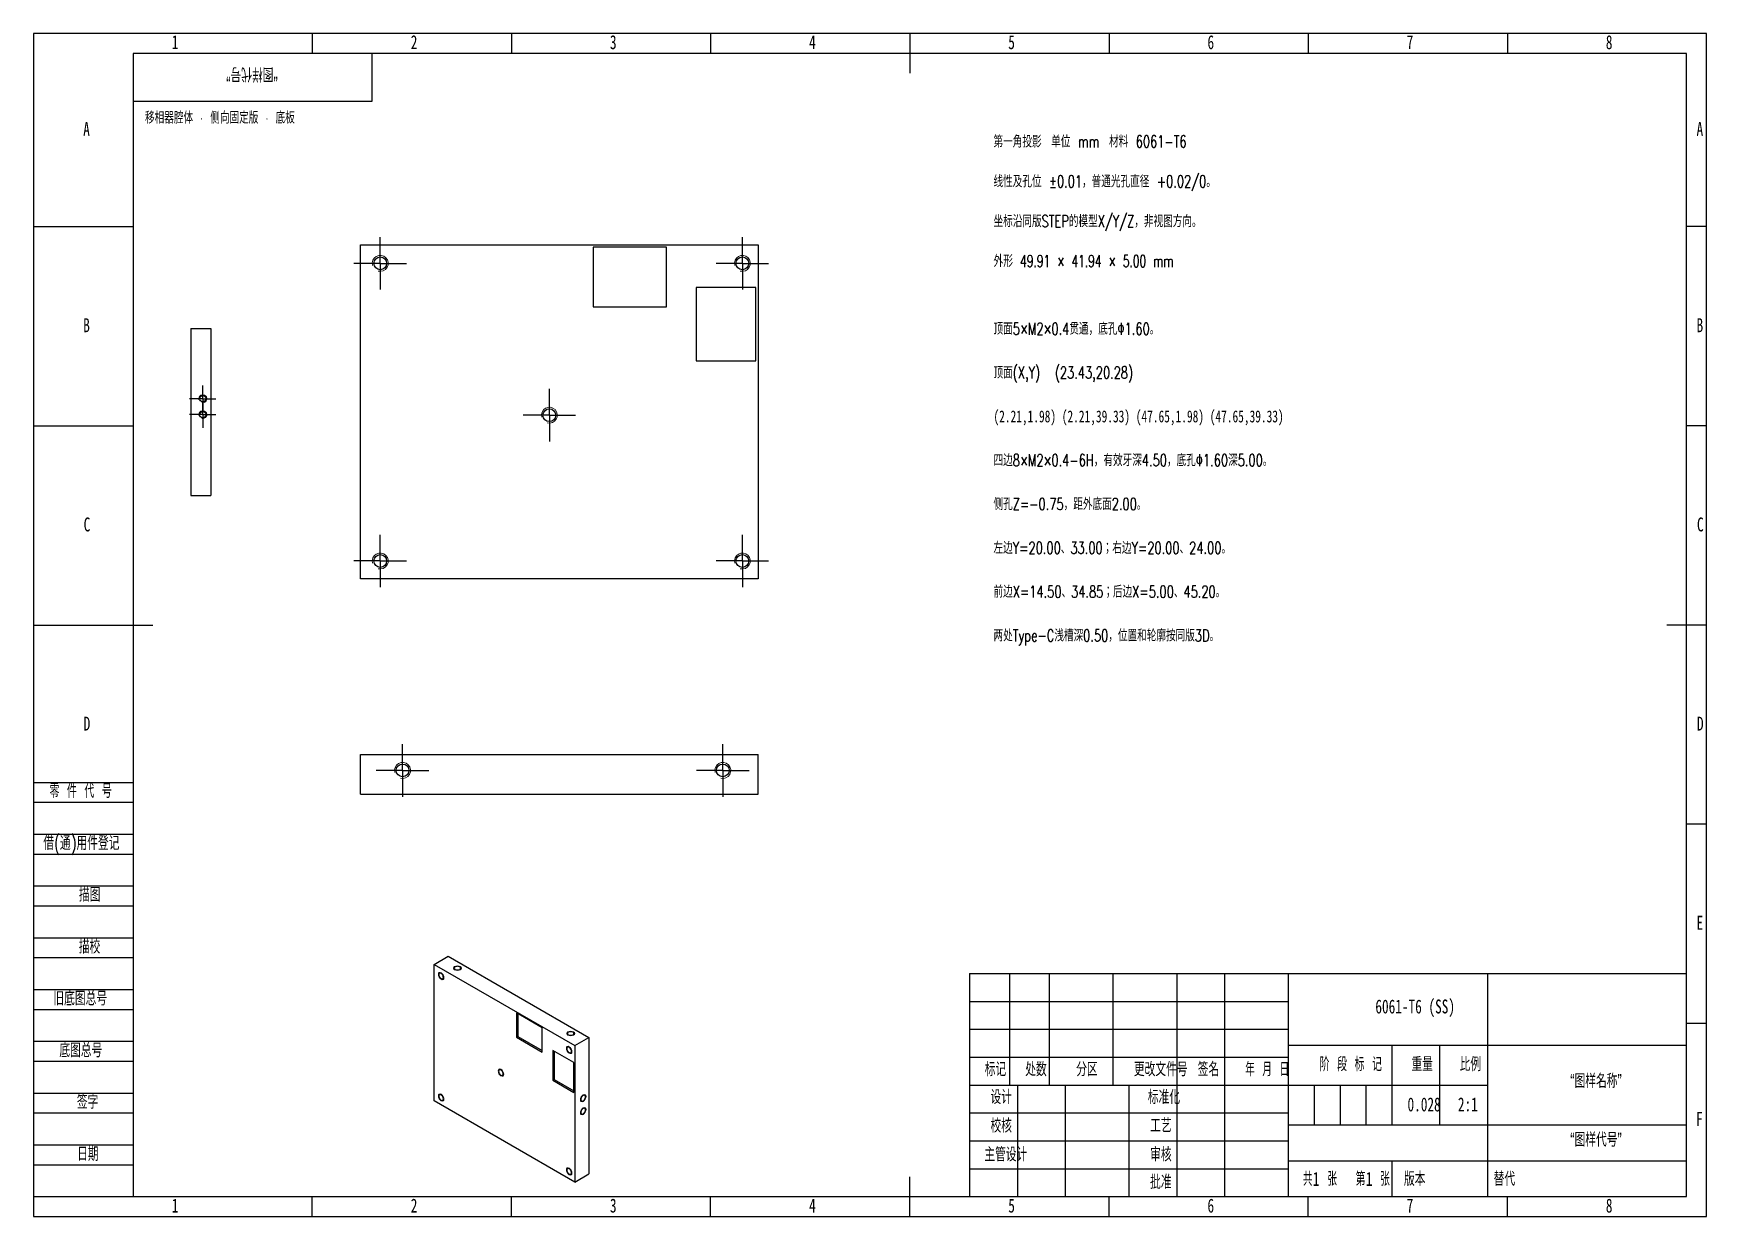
# Model space of a CAD drawing. Header units: millimetres. Extents: x 0 to 420, y 0 to 297.
import ezdxf

# ---------------------------------------------------------------- set-up
doc = ezdxf.new("R2010")
doc.units = ezdxf.units.MM
for name, color, linetype in [('10', 7, 'Continuous'), ('5', 7, 'Continuous'), ('9', 7, 'Continuous'), ('SLD-0', 7, 'Continuous')]:
    doc.layers.add(name, color=color, linetype=linetype)
doc.styles.add('SLDTEXTSTYLE0', font='TXT', dxfattribs={"width": 0.7, "bigfont": 'bigfont'})
doc.styles.add('SLDTEXTSTYLE1', font='TXT', dxfattribs={"width": 0.653846, "bigfont": 'bigfont'})
doc.styles.add('SLDTEXTSTYLE2', font='TXT', dxfattribs={"width": 0.7})
doc.styles.add('SLDTEXTSTYLE3', font='TXT', dxfattribs={"width": 0.62, "bigfont": 'bigfont'})
doc.styles.add('SLDTEXTSTYLE4', font='TXT', dxfattribs={"width": 0.614286, "bigfont": 'bigfont'})
doc.styles.add('SLDTEXTSTYLE5', font='TXT', dxfattribs={"width": 0.6, "bigfont": 'bigfont'})

# ---------------------------------------------------------------- blocks, each defined once
blk = doc.blocks.new('SW_CENTERMARKSYMBOL_0')
at = {"layer": '10', "color": 0}
for p, q in [((0, 5), (0, 6.6)), ((0, 0), (0, 5)), ((-5, 0), (-6.6, 0)), ((0, 0), (-5, 0)), ((0, 0), (0, -5)), ((0, 0), (5, 0)), ((5, 0), (6.6, 0)), ((0, -5), (0, -6.6))]:
    blk.add_line(p, q, dxfattribs=at)
blk = doc.blocks.new('SW_CENTERMARKSYMBOL_1')
at = {"layer": '10', "color": 0}
for p, q in [((0, 5), (0, 6.6)), ((0, 0), (0, 5)), ((-5, 0), (-6.6, 0)), ((0, 0), (-5, 0)), ((0, 0), (0, -5)), ((0, 0), (5, 0)), ((5, 0), (6.6, 0)), ((0, -5), (0, -6.6))]:
    blk.add_line(p, q, dxfattribs=at)
blk = doc.blocks.new('SW_CENTERMARKSYMBOL_2')
at = {"layer": '10', "color": 0}
for p, q in [((0, 5), (0, 6.6)), ((0, 0), (0, 5)), ((-5, 0), (-6.6, 0)), ((0, 0), (-5, 0)), ((0, 0), (0, -5)), ((0, 0), (5, 0)), ((5, 0), (6.6, 0)), ((0, -5), (0, -6.6))]:
    blk.add_line(p, q, dxfattribs=at)
blk = doc.blocks.new('SW_CENTERMARKSYMBOL_3')
at = {"layer": '10', "color": 0}
for p, q in [((0, 5), (0, 6.6)), ((0, 0), (0, 5)), ((-5, 0), (-6.6, 0)), ((0, 0), (-5, 0)), ((0, 0), (0, -5)), ((0, 0), (5, 0)), ((5, 0), (6.6, 0)), ((0, -5), (0, -6.6))]:
    blk.add_line(p, q, dxfattribs=at)
blk = doc.blocks.new('SW_CENTERMARKSYMBOL_4')
at = {"layer": '10', "color": 0}
for p, q in [((0, 5), (0, 6.6)), ((0, 0), (0, 5)), ((-5, 0), (-6.6, 0)), ((0, 0), (-5, 0)), ((0, 0), (0, -5)), ((0, 0), (5, 0)), ((5, 0), (6.6, 0)), ((0, -5), (0, -6.6))]:
    blk.add_line(p, q, dxfattribs=at)
blk = doc.blocks.new('SW_CENTERMARKSYMBOL_5')
at = {"layer": '10', "color": 0}
for p, q in [((0, 5), (0, 6.6)), ((0, 0), (0, 5)), ((-5, 0), (-6.6, 0)), ((0, 0), (-5, 0)), ((0, 0), (0, -5)), ((0, 0), (5, 0)), ((5, 0), (6.6, 0)), ((0, -5), (0, -6.6))]:
    blk.add_line(p, q, dxfattribs=at)
blk = doc.blocks.new('SW_CENTERMARKSYMBOL_6')
at = {"layer": '10', "color": 0}
for p, q in [((0, 5), (0, 6.6)), ((0, 0), (0, 5)), ((-5, 0), (-6.6, 0)), ((0, 0), (-5, 0)), ((0, 0), (0, -5)), ((0, 0), (5, 0)), ((5, 0), (6.6, 0)), ((0, -5), (0, -6.6))]:
    blk.add_line(p, q, dxfattribs=at)
blk = doc.blocks.new('SW_CENTERMARKSYMBOL_7')
at = {"layer": '10', "color": 0}
for p, q in [((-2.5, 0), (-3.3, 0)), ((0, 0), (-2.5, 0)), ((0, 2.5), (0, 3.3)), ((0, 0), (0, 2.5)), ((0, 0), (0, -2.5)), ((0, 0), (2.5, 0)), ((2.5, 0), (3.3, 0)), ((0, -2.5), (0, -3.3))]:
    blk.add_line(p, q, dxfattribs=at)
blk = doc.blocks.new('SW_CENTERMARKSYMBOL_8')
at = {"layer": '10', "color": 0}
for p, q in [((-2.5, 0), (-3.3, 0)), ((0, 0), (-2.5, 0)), ((0, 2.5), (0, 3.3)), ((0, 0), (0, 2.5)), ((0, 0), (0, -2.5)), ((0, 0), (2.5, 0)), ((2.5, 0), (3.3, 0)), ((0, -2.5), (0, -3.3))]:
    blk.add_line(p, q, dxfattribs=at)

msp = doc.modelspace()

# ---------------------------------------------------------------- linework, layer by layer
at = {"color": 7, "linetype": 'Continuous', "lineweight": 25}
for p, q in [((82.09, 243.94), (181.91, 243.94)), ((82.09, 160.06), (82.09, 243.94)), ((181.91, 243.94), (181.91, 160.06)), ((158.9, 243.38), (140.5, 243.38)), ((140.5, 243.38), (140.5, 228.38)), ((158.9, 228.38), (158.9, 243.38)), ((181.35, 233.22), (166.35, 233.22)), ((166.35, 233.22), (166.35, 214.82)), ((181.35, 214.82), (181.35, 233.22)), ((140.5, 228.38), (158.9, 228.38)), ((39.5, 222.97), (44.5, 222.97)), ((39.5, 222.97), (39.5, 181.03)), ((44.5, 222.97), (44.5, 181.03)), ((166.35, 214.82), (181.35, 214.82)), ((39.5, 181.03), (44.5, 181.03)), ((181.91, 160.06), (82.09, 160.06)), ((82.09, 106), (82.09, 116)), ((82.09, 116), (181.91, 116)), ((181.91, 106), (181.91, 116)), ((82.09, 106), (181.91, 106)), ((100.59, 63.29), (104.12, 65.33)), ((100.59, 63.29), (135.88, 42.92)), ((100.59, 29.04), (100.59, 63.29)), ((104.12, 65.33), (139.41, 44.96)), ((127.74, 47.38), (121.24, 51.14)), ((121.24, 51.14), (121.24, 45.02)), ((121.59, 50.94), (121.59, 45.22)), ((127.74, 41.26), (127.74, 47.38)), ((121.59, 45.22), (121.24, 45.02)), ((121.24, 45.02), (127.74, 41.26)), ((121.59, 45.22), (127.74, 41.67)), ((135.88, 42.92), (139.41, 44.96)), ((135.88, 42.92), (135.88, 8.67)), ((139.41, 44.96), (139.41, 10.71)), ((135.68, 38.65), (130.38, 41.71)), ((130.38, 41.71), (130.38, 34.2)), ((130.73, 41.51), (130.73, 34.41)), ((135.68, 31.14), (135.68, 38.65)), ((130.73, 34.41), (130.38, 34.2)), ((130.38, 34.2), (135.68, 31.14)), ((130.73, 34.41), (135.68, 31.55)), ((135.88, 8.67), (100.59, 29.04)), ((135.88, 8.67), (139.41, 10.71))]:
    msp.add_line(p, q, dxfattribs=at)
at = {"color": 7, "linetype": 'Continuous', "lineweight": 18, "flags": 128}
for points in [[(102.34, 59.56), (102.07, 59.78), (101.84, 60.09), (101.69, 60.44), (101.64, 60.78), (101.69, 61.06), (101.84, 61.24), (102.07, 61.29), (102.34, 61.19), (102.62, 60.97), (102.84, 60.66), (103, 60.31), (103.05, 59.97), (103, 59.69), (102.84, 59.51), (102.62, 59.46), (102.34, 59.56)], [(105.73, 61.95), (105.52, 62.14), (105.44, 62.36), (105.52, 62.58), (105.73, 62.77), (106.06, 62.89), (106.44, 62.93), (106.82, 62.89), (107.15, 62.77), (107.36, 62.58), (107.44, 62.36), (107.36, 62.14), (107.15, 61.95), (106.82, 61.82), (106.44, 61.78), (106.06, 61.82), (105.73, 61.95)], [(134.16, 45.54), (133.94, 45.73), (133.87, 45.95), (133.94, 46.17), (134.16, 46.36), (134.48, 46.48), (134.87, 46.53), (135.25, 46.48), (135.57, 46.36), (135.79, 46.17), (135.87, 45.95), (135.79, 45.73), (135.57, 45.54), (135.25, 45.41), (134.87, 45.37), (134.48, 45.41), (134.16, 45.54)], [(134.48, 41.01), (134.21, 41.22), (133.98, 41.53), (133.83, 41.89), (133.77, 42.23), (133.83, 42.51), (133.98, 42.69), (134.21, 42.73), (134.48, 42.64), (134.75, 42.42), (134.98, 42.11), (135.13, 41.76), (135.19, 41.41), (135.13, 41.13), (134.98, 40.96), (134.75, 40.91), (134.48, 41.01)], [(117.35, 35.33), (117.08, 35.55), (116.85, 35.86), (116.7, 36.22), (116.64, 36.56), (116.7, 36.84), (116.85, 37.02), (117.08, 37.06), (117.35, 36.97), (117.62, 36.75), (117.85, 36.44), (118, 36.09), (118.06, 35.74), (118, 35.46), (117.85, 35.28), (117.62, 35.24), (117.35, 35.33)], [(102.34, 29.05), (102.07, 29.27), (101.84, 29.58), (101.69, 29.94), (101.64, 30.28), (101.69, 30.56), (101.84, 30.74), (102.07, 30.78), (102.34, 30.69), (102.62, 30.47), (102.84, 30.16), (103, 29.81), (103.05, 29.46), (103, 29.18), (102.84, 29.01), (102.62, 28.96), (102.34, 29.05)], [(138.71, 30.13), (138.65, 29.78), (138.5, 29.43), (138.27, 29.12), (138, 28.9), (137.73, 28.81), (137.5, 28.85), (137.34, 29.03), (137.29, 29.31), (137.34, 29.65), (137.5, 30.01), (137.73, 30.32), (138, 30.54), (138.27, 30.63), (138.5, 30.59), (138.65, 30.41), (138.71, 30.13)], [(138.71, 26.86), (138.65, 26.52), (138.5, 26.16), (138.27, 25.86), (138, 25.64), (137.73, 25.54), (137.5, 25.59), (137.34, 25.76), (137.29, 26.04), (137.34, 26.39), (137.5, 26.74), (137.73, 27.05), (138, 27.27), (138.27, 27.36), (138.5, 27.32), (138.65, 27.14), (138.71, 26.86)], [(134.48, 10.5), (134.21, 10.72), (133.98, 11.03), (133.83, 11.38), (133.77, 11.73), (133.83, 12.01), (133.98, 12.19), (134.21, 12.23), (134.48, 12.14), (134.75, 11.92), (134.98, 11.61), (135.13, 11.25), (135.19, 10.91), (135.13, 10.63), (134.98, 10.45), (134.75, 10.41), (134.48, 10.5)]]:
    msp.add_lwpolyline(points, dxfattribs=at)
at = {"color": 7, "linetype": 'Continuous', "lineweight": 25, "flags": 128}
for points in [[(102.91, 60.05), (102.89, 60.23), (102.83, 60.42), (102.74, 60.61), (102.63, 60.78), (102.49, 60.92), (102.34, 61.03), (102.2, 61.09), (102.06, 61.1), (101.94, 61.07), (101.85, 60.98), (101.8, 60.86), (101.78, 60.7), (101.8, 60.52), (101.85, 60.33), (101.94, 60.14), (102.06, 59.97), (102.2, 59.83), (102.34, 59.72), (102.49, 59.66), (102.63, 59.65), (102.74, 59.68), (102.83, 59.77), (102.89, 59.89), (102.91, 60.05)], [(105.87, 62.03), (106.04, 61.96), (106.23, 61.91), (106.44, 61.9), (106.65, 61.91), (106.84, 61.96), (107.01, 62.03), (107.13, 62.13), (107.21, 62.24), (107.24, 62.36), (107.21, 62.48), (107.13, 62.59), (107.01, 62.68), (106.84, 62.76), (106.65, 62.8), (106.44, 62.82), (106.23, 62.8), (106.04, 62.76), (105.87, 62.68), (105.75, 62.59), (105.67, 62.48), (105.64, 62.36), (105.67, 62.24), (105.75, 62.13), (105.87, 62.03)], [(134.3, 45.62), (134.47, 45.55), (134.66, 45.5), (134.87, 45.49), (135.07, 45.5), (135.27, 45.55), (135.43, 45.62), (135.56, 45.72), (135.64, 45.83), (135.67, 45.95), (135.64, 46.07), (135.56, 46.18), (135.43, 46.27), (135.27, 46.35), (135.07, 46.39), (134.87, 46.41), (134.66, 46.39), (134.47, 46.35), (134.3, 46.27), (134.17, 46.18), (134.09, 46.07), (134.07, 45.95), (134.09, 45.83), (134.17, 45.72), (134.3, 45.62)], [(135.05, 41.5), (135.03, 41.68), (134.97, 41.87), (134.88, 42.05), (134.76, 42.23), (134.63, 42.37), (134.48, 42.48), (134.33, 42.54), (134.2, 42.55), (134.08, 42.52), (133.99, 42.43), (133.93, 42.31), (133.91, 42.15), (133.93, 41.97), (133.99, 41.78), (134.08, 41.59), (134.2, 41.42), (134.33, 41.28), (134.48, 41.17), (134.63, 41.11), (134.76, 41.09), (134.88, 41.13), (134.97, 41.21), (135.03, 41.34), (135.05, 41.5)], [(117.92, 35.82), (117.9, 36), (117.84, 36.19), (117.75, 36.38), (117.63, 36.55), (117.5, 36.7), (117.35, 36.8), (117.2, 36.87), (117.07, 36.88), (116.95, 36.84), (116.86, 36.76), (116.8, 36.64), (116.78, 36.48), (116.8, 36.3), (116.86, 36.11), (116.95, 35.92), (117.07, 35.75), (117.2, 35.6), (117.35, 35.5), (117.5, 35.44), (117.63, 35.42), (117.75, 35.46), (117.84, 35.54), (117.9, 35.67), (117.92, 35.82)], [(102.91, 29.54), (102.89, 29.72), (102.83, 29.91), (102.74, 30.1), (102.63, 30.27), (102.49, 30.42), (102.34, 30.52), (102.2, 30.59), (102.06, 30.6), (101.94, 30.56), (101.85, 30.48), (101.8, 30.36), (101.78, 30.2), (101.8, 30.02), (101.85, 29.83), (101.94, 29.64), (102.06, 29.47), (102.2, 29.32), (102.34, 29.22), (102.49, 29.16), (102.63, 29.14), (102.74, 29.18), (102.83, 29.26), (102.89, 29.39), (102.91, 29.54)], [(138.56, 30.05), (138.54, 30.2), (138.49, 30.33), (138.4, 30.41), (138.28, 30.45), (138.14, 30.43), (138, 30.37), (137.85, 30.27), (137.72, 30.12), (137.6, 29.95), (137.51, 29.76), (137.45, 29.57), (137.43, 29.39), (137.45, 29.23), (137.51, 29.11), (137.6, 29.03), (137.72, 28.99), (137.85, 29), (138, 29.07), (138.14, 29.17), (138.28, 29.32), (138.4, 29.49), (138.49, 29.68), (138.54, 29.87), (138.56, 30.05)], [(138.56, 26.78), (138.54, 26.94), (138.49, 27.06), (138.4, 27.15), (138.28, 27.18), (138.14, 27.17), (138, 27.11), (137.85, 27), (137.72, 26.86), (137.6, 26.68), (137.51, 26.5), (137.45, 26.31), (137.43, 26.13), (137.45, 25.97), (137.51, 25.84), (137.6, 25.76), (137.72, 25.72), (137.85, 25.74), (138, 25.8), (138.14, 25.91), (138.28, 26.05), (138.4, 26.22), (138.49, 26.41), (138.54, 26.6), (138.56, 26.78)], [(135.05, 10.99), (135.03, 11.17), (134.97, 11.36), (134.88, 11.55), (134.76, 11.72), (134.63, 11.87), (134.48, 11.97), (134.33, 12.03), (134.2, 12.05), (134.08, 12.01), (133.99, 11.93), (133.93, 11.8), (133.91, 11.65), (133.93, 11.47), (133.99, 11.28), (134.08, 11.09), (134.2, 10.92), (134.33, 10.77), (134.48, 10.67), (134.63, 10.6), (134.76, 10.59), (134.88, 10.63), (134.97, 10.71), (135.03, 10.83), (135.05, 10.99)]]:
    msp.add_lwpolyline(points, dxfattribs=at)
at = {"color": 7, "linetype": 'Continuous', "lineweight": 25}
for centre, radius in [((87.06, 239.29), 1.6), ((177.96, 239.29), 1.6), ((42.5, 205.31), 0.8), ((42.5, 201.31), 0.8), ((129.51, 201.17), 1.6), ((87.06, 164.57), 1.6), ((177.96, 164.57), 1.6), ((92.65, 112), 1.6), ((173.05, 112), 1.6)]:
    msp.add_circle(centre, radius, dxfattribs=at)
at = {"color": 7, "linetype": 'Continuous', "lineweight": 18}
for centre, radius in [((87.06, 239.29), 2), ((177.96, 239.29), 2), ((42.5, 205.31), 1), ((42.5, 201.31), 1), ((129.51, 201.17), 2), ((87.06, 164.57), 2), ((177.96, 164.57), 2), ((92.65, 112), 2), ((173.05, 112), 2)]:
    msp.add_arc(centre, radius, 255, 195, dxfattribs=at)
at = {"layer": '10', "color": 7}
for p, q in [((0, 109), (25, 109)), ((0, 104), (25, 104)), ((0, 96), (25, 96)), ((0, 91), (25, 91)), ((0, 83), (25, 83)), ((0, 78), (25, 78)), ((0, 70), (25, 70)), ((0, 65), (25, 65)), ((0, 57), (25, 57)), ((0, 52), (25, 52)), ((235, 54), (315, 54)), ((235, 47), (315, 47)), ((0, 44), (25, 44)), ((0, 39), (25, 39)), ((0, 31), (25, 31)), ((0, 26), (25, 26)), ((0, 18), (25, 18)), ((0, 13), (25, 13))]:
    msp.add_line(p, q, dxfattribs=at)
at = {"layer": '10', "color": 7, "lineweight": 25}
for p, q in [((245, 61), (245, 33)), ((255, 61), (255, 33)), ((271, 61), (271, 33)), ((287, 61), (287, 5)), ((299, 61), (299, 5)), ((315, 61), (315, 5)), ((365, 61), (365, 33)), ((315, 43), (415, 43)), ((340.99, 43), (340.99, 23)), ((353, 43), (353, 23)), ((235, 40), (315, 40)), ((235, 33), (365, 33)), ((247, 33), (247, 5)), ((259, 33), (259, 5)), ((275, 33), (275, 5)), ((365, 33), (365, 5)), ((235, 26), (315, 26)), ((315, 23), (415, 23)), ((235, 19), (315, 19)), ((315, 14), (415, 14)), ((235, 12), (315, 12))]:
    msp.add_line(p, q, dxfattribs=at)
at = {"layer": '5'}
for p, q in [((70, 297), (70, 292)), ((120, 297), (120, 292)), ((170, 297), (170, 292)), ((270, 297), (270, 292)), ((320, 297), (320, 292)), ((370, 297), (370, 292)), ((0, 248.5), (25, 248.5)), ((420, 248.5), (415, 248.5)), ((0, 198.5), (25, 198.5)), ((420, 198.5), (415, 198.5)), ((420, 98.5), (415, 98.5)), ((420, 48.5), (415, 48.5)), ((70, 0), (70, 5)), ((120, 0), (120, 5)), ((170, 0), (170, 5)), ((270, 0), (270, 5)), ((320, 0), (320, 5)), ((370, 0), (370, 5))]:
    msp.add_line(p, q, dxfattribs=at)
at = {"layer": '5', "lineweight": 25}
for p, q in [((220, 297), (220, 287)), ((0, 148.5), (30, 148.5)), ((420, 148.5), (410, 148.5)), ((220, 0), (220, 10))]:
    msp.add_line(p, q, dxfattribs=at)
at = {"layer": '5', "color": 7, "lineweight": 25}
for p, q in [((415, 292), (25, 292)), ((25, 292), (25, 5)), ((85, 280), (85, 292)), ((415, 5), (415, 292)), ((25, 280), (85, 280)), ((235, 61), (415, 61)), ((235, 61), (235, 5)), ((0, 5), (415, 5))]:
    msp.add_line(p, q, dxfattribs=at)
at = {"layer": '9', "color": 7}
for p, q in [((420, 297), (0, 297)), ((0, 297), (0, 0)), ((420, 148.5), (420, 297)), ((420, 0), (420, 148.5)), ((0, 0), (420, 0))]:
    msp.add_line(p, q, dxfattribs=at)
at = {"layer": 'SLD-0'}
for p, q in [((321.5, 33), (321.5, 23)), ((328, 33), (328, 23)), ((334.5, 33), (334.5, 23))]:
    msp.add_line(p, q, dxfattribs=at)
at = {"layer": 'SLD-0', "lineweight": 25}
msp.add_line((340.99, 14), (340.99, 5), dxfattribs=at)

# ---------------------------------------------------------------- block references
at = {"layer": '10'}
for name, p in [('SW_CENTERMARKSYMBOL_1', (87.06, 239.29)), ('SW_CENTERMARKSYMBOL_2', (177.96, 239.29)), ('SW_CENTERMARKSYMBOL_7', (42.5, 205.31)), ('SW_CENTERMARKSYMBOL_0', (129.51, 201.17)), ('SW_CENTERMARKSYMBOL_8', (42.5, 201.31)), ('SW_CENTERMARKSYMBOL_4', (87.06, 164.57)), ('SW_CENTERMARKSYMBOL_3', (177.96, 164.57)), ('SW_CENTERMARKSYMBOL_6', (92.65, 112)), ('SW_CENTERMARKSYMBOL_5', (173.05, 112))]:
    msp.add_blockref(name, p, dxfattribs=at)

# ---------------------------------------------------------------- texts
for s, insert, char_height, attachment_point, style in [('1', (35.54, 296.56), 3.5, 2, 'SLDTEXTSTYLE2'), ('2', (95.54, 296.56), 3.5, 2, 'SLDTEXTSTYLE2'), ('3', (145.54, 296.56), 3.5, 2, 'SLDTEXTSTYLE2'), ('4', (195.54, 296.56), 3.5, 2, 'SLDTEXTSTYLE2'), ('5', (245.54, 296.56), 3.5, 2, 'SLDTEXTSTYLE2'), ('6', (295.55, 296.56), 3.5, 2, 'SLDTEXTSTYLE2'), ('7', (345.55, 296.56), 3.5, 2, 'SLDTEXTSTYLE2'), ('8', (395.55, 296.56), 3.5, 2, 'SLDTEXTSTYLE2'), ('移相器腔体 · 侧向固定版 · 底板', (28, 277.37), 3, 1, 'SLDTEXTSTYLE0'), ('A', (13.32, 274.75), 3.5, 2, 'SLDTEXTSTYLE2'), ('A', (418.32, 274.75), 3.5, 2, 'SLDTEXTSTYLE2'), ('第一角投影\u3000单位 mm\u3000材料 6061-T6', (241, 271.37), 3, 1, 'SLDTEXTSTYLE0'), ('线性及孔位 ±0.01，普通光孔直径 +0.02/0。', (241, 261.37), 3, 1, 'SLDTEXTSTYLE0'), ('坐标沿同版STEP的模型X/Y/Z，非视图方向。', (241, 251.37), 3, 1, 'SLDTEXTSTYLE0'), ('外形 49.91 × 41.94 × 5.00 mm', (241, 241.37), 3, 1, 'SLDTEXTSTYLE1'), ('B', (13.32, 225.5), 3.5, 2, 'SLDTEXTSTYLE2'), ('顶面5×M2×0.4贯通，底孔Φ1.60。', (241, 224.37), 3, 1, 'SLDTEXTSTYLE0'), ('B', (418.32, 225.5), 3.5, 2, 'SLDTEXTSTYLE2'), ('顶面(X,Y)  (23.43,20.28)', (241, 213.37), 3, 1, 'SLDTEXTSTYLE0'), ('(2.21,1.98) (2.21,39.33) (47.65,1.98) (47.65,39.33)', (241, 202.37), 3, 1, 'SLDTEXTSTYLE2'), ('四边8×M2×0.4-6H，有效牙深4.50，底孔Φ1.60深5.00。', (241, 191.37), 3, 1, 'SLDTEXTSTYLE0'), ('侧孔Z=-0.75，距外底面2.00。', (241, 180.37), 3, 1, 'SLDTEXTSTYLE0'), ('C', (13.43, 175.5), 3.5, 2, 'SLDTEXTSTYLE2'), ('C', (418.43, 175.5), 3.5, 2, 'SLDTEXTSTYLE2'), ('左边Y=20.00、33.00；右边Y=20.00、24.00。', (241, 169.37), 3, 1, 'SLDTEXTSTYLE0'), ('前边X=14.50、34.85；后边X=5.00、45.20。', (241, 158.37), 3, 1, 'SLDTEXTSTYLE0'), ('两处Type-C浅槽深0.50，位置和轮廓按同版3D。', (241, 147.37), 3, 1, 'SLDTEXTSTYLE0'), ('D', (13.43, 125.5), 3.5, 2, 'SLDTEXTSTYLE2'), ('D', (418.43, 125.5), 3.5, 2, 'SLDTEXTSTYLE2'), ('E', (418.32, 75.5), 3.5, 2, 'SLDTEXTSTYLE2'), ('6061-T6 (SS)', (346.86, 54.48), 3.5, 2, 'SLDTEXTSTYLE2'), ('“图样名称”', (392.25, 35.79), 3.5, 2, 'SLDTEXTSTYLE0'), ('0.028', (349.1, 29.9), 3.5, 2, 'SLDTEXTSTYLE2'), ('2:1', (360.08, 29.9), 3.5, 2, 'SLDTEXTSTYLE2'), ('F', (418.22, 26.25), 3.5, 2, 'SLDTEXTSTYLE2'), ('“图样代号”', (392.25, 21.05), 3.5, 2, 'SLDTEXTSTYLE0'), ('1', (321.14, 11.2), 3.5, 1, 'SLDTEXTSTYLE2'), ('1', (334.48, 11.2), 3.5, 1, 'SLDTEXTSTYLE2'), ('1', (35.54, 4.5), 3.5, 2, 'SLDTEXTSTYLE2'), ('2', (95.54, 4.5), 3.5, 2, 'SLDTEXTSTYLE2'), ('3', (145.54, 4.5), 3.5, 2, 'SLDTEXTSTYLE2'), ('4', (195.54, 4.5), 3.5, 2, 'SLDTEXTSTYLE2'), ('5', (245.54, 4.5), 3.5, 2, 'SLDTEXTSTYLE2'), ('6', (295.55, 4.5), 3.5, 2, 'SLDTEXTSTYLE2'), ('7', (345.55, 4.5), 3.5, 2, 'SLDTEXTSTYLE2'), ('8', (395.55, 4.5), 3.5, 2, 'SLDTEXTSTYLE2')]:
    msp.add_mtext(s, dxfattribs=dict(at, insert=insert, char_height=char_height, attachment_point=attachment_point, style=style))
at = {"layer": '10', "color": 7, "char_height": 3.5}
for s, insert, attachment_point, style in [('零 件 代 号', (4.02, 108.59), 1, 'SLDTEXTSTYLE4'), ('借(通)用件登记', (2.47, 95.5), 1, 'SLDTEXTSTYLE0'), ('描图', (14.11, 82.55), 2, 'SLDTEXTSTYLE0'), ('描校', (14.08, 69.52), 2, 'SLDTEXTSTYLE0'), ('旧底图总号', (5, 56.49), 1, 'SLDTEXTSTYLE0'), ('底图总号', (6.5, 43.49), 1, 'SLDTEXTSTYLE0'), ('标记', (241.49, 38.72), 2, 'SLDTEXTSTYLE0'), ('处数', (251.67, 38.72), 2, 'SLDTEXTSTYLE0'), ('分区', (264.46, 38.72), 2, 'SLDTEXTSTYLE0'), ('更改文件号', (282.98, 38.72), 2, 'SLDTEXTSTYLE0'), ('签名', (294.97, 38.72), 2, 'SLDTEXTSTYLE0'), ('年 月 日', (309.71, 38.72), 2, 'SLDTEXTSTYLE3'), ('阶 段 标 记', (330.69, 39.99), 2, 'SLDTEXTSTYLE4'), ('重量', (348.63, 39.99), 2, 'SLDTEXTSTYLE0'), ('比例', (360.72, 39.99), 2, 'SLDTEXTSTYLE0'), ('签字', (13.59, 30.54), 2, 'SLDTEXTSTYLE0'), ('设计', (242.93, 31.73), 2, 'SLDTEXTSTYLE0'), ('标准化', (283.79, 31.73), 2, 'SLDTEXTSTYLE0'), ('校核', (242.93, 24.56), 2, 'SLDTEXTSTYLE0'), ('工艺', (283.02, 24.6), 2, 'SLDTEXTSTYLE0'), ('日期', (13.66, 17.44), 2, 'SLDTEXTSTYLE0'), ('主管设计', (244.09, 17.33), 2, 'SLDTEXTSTYLE0'), ('审核', (283.02, 17.33), 2, 'SLDTEXTSTYLE0'), ('批准', (283, 10.44), 2, 'SLDTEXTSTYLE0'), ('共  张', (322.96, 11.2), 2, 'SLDTEXTSTYLE5'), ('第  张', (336.22, 11.2), 2, 'SLDTEXTSTYLE5'), ('版本', (346.74, 11.2), 2, 'SLDTEXTSTYLE0')]:
    msp.add_mtext(s, dxfattribs=dict(at, insert=insert, attachment_point=attachment_point, style=style))
at = {"layer": 'SLD-0', "insert": (54.86, 285.02), "char_height": 3.5, "attachment_point": 2, "rotation": 180, "style": 'SLDTEXTSTYLE0'}
msp.add_mtext('“图样代号”', dxfattribs=at)
at = {"layer": 'SLD-0', "insert": (366.56, 11.2), "char_height": 3.5, "attachment_point": 1, "style": 'SLDTEXTSTYLE0'}
msp.add_mtext('替代', dxfattribs=at)

doc.saveas('drawing.dxf')
